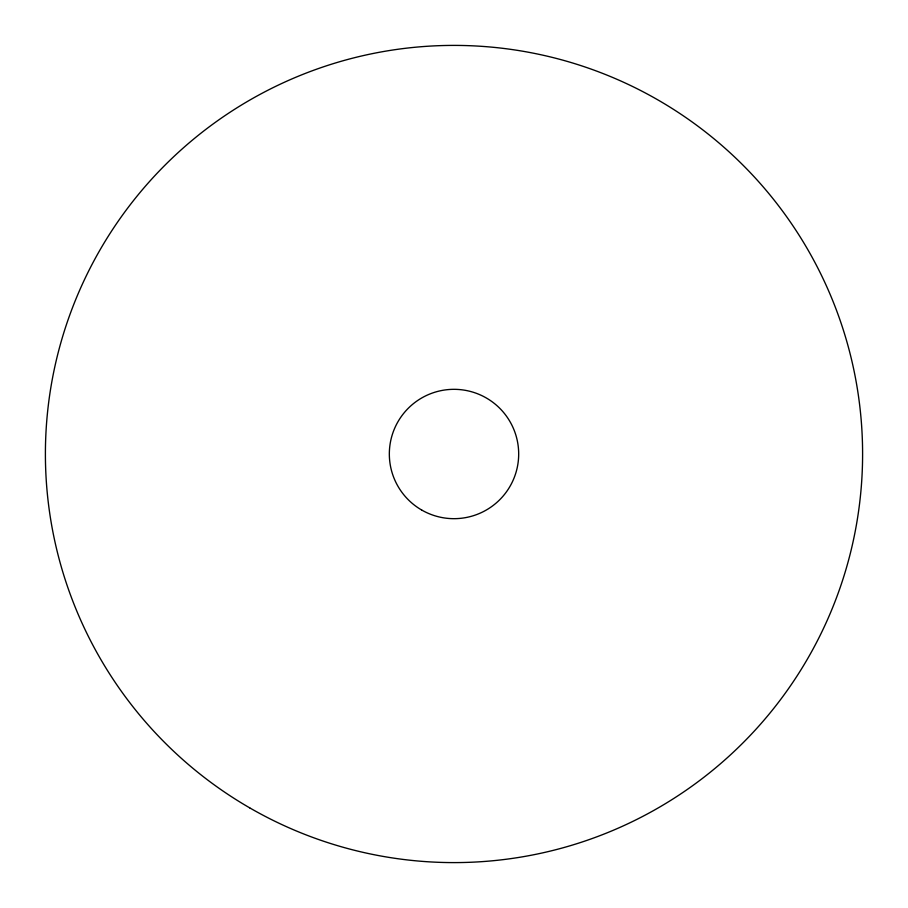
<?xml version="1.0" encoding="UTF-8"?>
<svg xmlns="http://www.w3.org/2000/svg" width="908" height="908" viewBox="0 0 908 908"><rect width="100%" height="100%" fill="white"/><g stroke="black" fill="none" stroke-linecap="round" stroke-linejoin="round"><path stroke-width="1.36" d="M249.7 807.859A408.6 408.6 0 0 0 862.6 454A408.6 408.6 0 0 0 249.7 100.141A408.6 408.6 0 0 0 249.7 807.859M421.664 510.012A64.684 64.684 0 0 0 518.684 454A64.684 64.684 0 0 0 421.664 397.988A64.684 64.684 0 0 0 421.664 510.012"/></g></svg>
